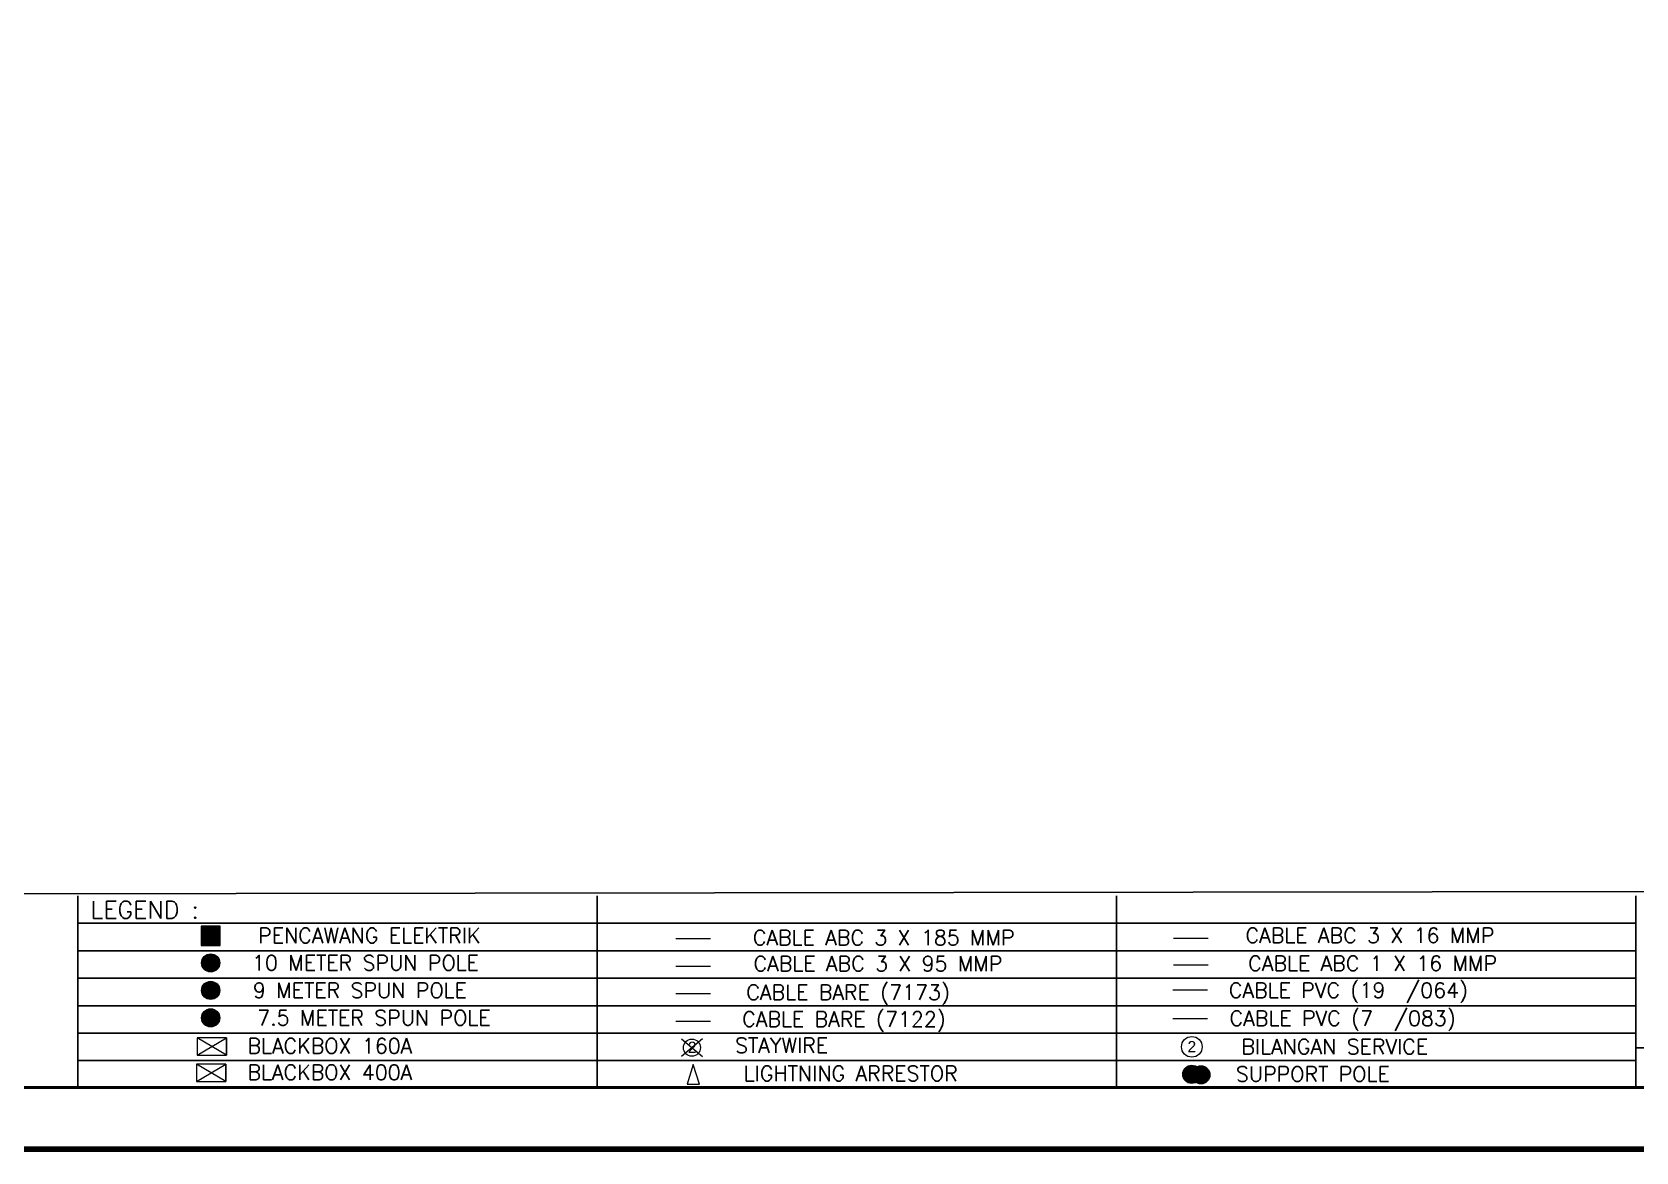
# Model space of a CAD drawing. Header units: inches. Extents: x -2907330 to 774627, y -12404360 to 10502691.
# Drawn here: x 11397 to 12166, y 375 to 912 of the extents above; entities that cross this region are included whole.
import ezdxf
from ezdxf.enums import TextEntityAlignment as Align

# ---------------------------------------------------------------- set-up
doc = ezdxf.new("R2010")
doc.units = ezdxf.units.IN
doc.header["$MEASUREMENT"] = 0
for name, color, linetype, lineweight in [('BARE 7122', 94, 'Continuous', 0), ('LIGHTNING ARRESTOR', 2, 'Continuous', 0), ('POLE NUMBER', 7, 'Continuous', 0), ('PVC 7083', 2, 'Continuous', 0), ('PVC 9064', 4, 'Continuous', 0), ('STAYWIRE', 7, 'Continuous', 0)]:
    doc.layers.add(name, color=color, linetype=linetype, lineweight=lineweight)
doc.styles.add('Simplex.shk', font='simplex.shx', dxfattribs={"height": 1.75})
doc.styles.add('style1', font='arial.ttf', dxfattribs={"height": 2})

msp = doc.modelspace()

# ---------------------------------------------------------------- hatches: boundary and pattern name
at = {"lineweight": 0}
h = msp.add_hatch(color=3, dxfattribs=at)
h.dxf.hatch_style = 1
h.paths.add_polyline_path([(11487.27, 483.12), (11478.24, 483.12), (11478.24, 473.84), (11487.27, 473.84)])
h = msp.add_hatch(color=6, dxfattribs=at)
h.dxf.hatch_style = 1
h.paths.add_polyline_path([(11487.08, 465.49, 1), (11478.39, 465.49, 1)])
h = msp.add_hatch(color=5, dxfattribs=at)
h.dxf.hatch_style = 1
h.paths.add_polyline_path([(11478.39, 452.3, 1), (11487.08, 452.3, 1)])
h = msp.add_hatch(color=1, dxfattribs=at)
h.dxf.hatch_style = 1
h.paths.add_polyline_path([(11478.39, 439.12, 1), (11487.08, 439.12, 1)])
h = msp.add_hatch(color=9, dxfattribs=at)
h.dxf.hatch_style = 1
h.paths.add_polyline_path([(11948.97, 412.02, 1), (11957.66, 412.02, 1)])
h = msp.add_hatch(color=5, dxfattribs=at)
h.dxf.hatch_style = 1
h.paths.add_polyline_path([(11953.31, 411.78, 1), (11962, 411.78, 1)])

# ---------------------------------------------------------------- linework, layer by layer
at = {"color": 7, "linetype": 'Continuous'}
for p, q in [((10774.4, 497.77), (12776.59, 500.66)), ((12166.32, 424.75), (12776.44, 424.75))]:
    msp.add_line(p, q, dxfattribs=at)
at = {"linetype": 'Continuous'}
for p, q in [((11419.08, 497.72), (11419.08, 405.41)), ((11668.16, 497.72), (11668.16, 405.41)), ((11917.24, 497.72), (11917.24, 405.41)), ((12166.32, 497.72), (12166.32, 405.44)), ((11419.08, 484.53), (11668.16, 484.53)), ((11668.16, 484.53), (11917.24, 484.53)), ((11917.24, 484.53), (12166.32, 484.53)), ((11419.08, 471.35), (11668.16, 471.35)), ((11668.16, 471.35), (11917.24, 471.35)), ((11917.24, 471.35), (11917.24, 405.41)), ((11917.24, 471.35), (12166.32, 471.35)), ((11419.08, 458.16), (11668.16, 458.16)), ((11668.16, 458.16), (11917.24, 458.16)), ((11917.24, 458.16), (12166.32, 458.16)), ((11419.08, 444.97), (11668.16, 444.97)), ((11668.16, 444.97), (11917.24, 444.97)), ((11917.24, 444.97), (12166.32, 444.97)), ((11419.08, 431.79), (11668.16, 431.79)), ((11668.16, 431.79), (11917.24, 431.79)), ((11917.24, 431.79), (12166.32, 431.79)), ((11419.08, 418.6), (11668.16, 418.6)), ((11668.16, 418.6), (11917.24, 418.6)), ((11917.24, 418.6), (12166.32, 418.6))]:
    msp.add_line(p, q, dxfattribs=at)
at = {"linetype": 'Continuous', "const_width": 2.7}
msp.add_lwpolyline([(12819.72, 2028.86), (10426.29, 2028.86), (10426.29, 376.14), (12819.72, 376.14)], close=True, dxfattribs=at)
for points in [[(10469.73, 2000.1), (12776.59, 2000.1), (12776.59, 405.99), (10469.73, 405.99)], [(10469.58, 1999.55), (12776.44, 1999.55), (12776.44, 405.44), (10469.58, 405.44)]]:
    msp.add_lwpolyline(points, close=True)
at = {"color": 5, "lineweight": 0}
msp.add_lwpolyline([(11478.24, 473.84), (11487.27, 473.84), (11487.27, 483.12), (11478.24, 483.12)], close=True, dxfattribs=at)
at = {"color": 1, "lineweight": 0}
for points in [[(11722.49, 477), (11705.81, 477)], [(11475.95, 408.61), (11490.08, 416.88), (11490.08, 408.61), (11475.95, 416.88)]]:
    msp.add_lwpolyline(points, dxfattribs=at)
at = {"color": 30, "lineweight": 0}
for points in [[(11961.14, 477.14), (11944.46, 477.14)], [(11476.19, 421.23), (11490.32, 429.5), (11490.32, 421.23), (11476.19, 429.5)]]:
    msp.add_lwpolyline(points, dxfattribs=at)
at = {"color": 5, "lineweight": 0}
msp.add_lwpolyline([(11722.49, 463.81), (11705.81, 463.81)], dxfattribs=at)
at = {"lineweight": 0}
msp.add_lwpolyline([(11961.14, 464.46), (11944.46, 464.46)], dxfattribs=at)
at = {"color": 6, "lineweight": 0}
msp.add_lwpolyline([(11722.49, 450.63), (11705.81, 450.63)], dxfattribs=at)
at = {"color": 30, "lineweight": 0}
msp.add_lwpolyline([(11490.32, 429.5), (11476.19, 429.5), (11476.19, 421.23), (11490.32, 421.23)], close=True, dxfattribs=at)
at = {"color": 1, "lineweight": 0}
msp.add_lwpolyline([(11490.08, 416.88), (11475.95, 416.88), (11475.95, 408.61), (11490.08, 408.61)], close=True, dxfattribs=at)
at = {"color": 0, "lineweight": 0}
msp.add_circle((11482.74, 465.49), 4.35, dxfattribs=at)
at = {"lineweight": 0}
for centre, radius in [((11482.74, 452.3), 4.35), ((11482.74, 439.12), 4.35), ((11953.32, 425.21), 4.96), ((11953.32, 412.02), 4.35), ((11957.66, 411.78), 4.35)]:
    msp.add_circle(centre, radius, dxfattribs=at)
at = {"layer": 'BARE 7122', "lineweight": 0}
msp.add_lwpolyline([(11722.49, 437.44), (11705.81, 437.44)], dxfattribs=at)
at = {"layer": 'LIGHTNING ARRESTOR', "lineweight": 0}
msp.add_lwpolyline([(11714.18, 416.72), (11711.2, 407.27), (11717.16, 407.27), (11714.18, 416.72)], dxfattribs=at)
at = {"layer": 'PVC 7083', "lineweight": 0}
msp.add_lwpolyline([(11960.83, 438.69), (11944.14, 438.69)], dxfattribs=at)
at = {"layer": 'PVC 9064', "lineweight": 0}
msp.add_lwpolyline([(11960.83, 452.39), (11944.14, 452.39)], dxfattribs=at)
at = {"layer": 'STAYWIRE', "lineweight": 0}
for p, q in [((11708.48, 429.13), (11718.64, 420.5)), ((11718.64, 429.13), (11708.48, 420.5))]:
    msp.add_line(p, q, dxfattribs=at)
msp.add_circle((11713.56, 424.82), 4.1, dxfattribs=at)

# ---------------------------------------------------------------- texts
at = {"style": 'Simplex.shk'}
msp.add_text('LEGEND :', height=8.347, dxfattribs=at).set_placement((11451.12, 491), align=Align.MIDDLE_CENTER)
at = {"lineweight": 0, "style": 'Simplex.shk'}
for s, height, p in [('PENCAWANG ELEKTRIK ', 7.2341, (11561.36, 478.64)), ('CABLE ABC 3 X 185 MMP ', 7.2341, (11808.04, 477.62)), ('CABLE ABC 3 X 16 MMP', 7.2341, (12038.77, 478.66)), ('10 METER SPUN POLE', 7.2341, (11557, 465.52)), ('CABLE ABC 3 X 95 MMP ', 7.2341, (11805.29, 465.12)), ('CABLE ABC 1 X 16 MMP ', 7.2341, (12042.56, 465.25)), ('9 METER SPUN POLE', 7.2341, (11554.33, 452.34)), ('CABLE BARE (7173) ', 7.2341, (11790.99, 451.39)), ('CABLE PVC (19  /064)', 7.2341, (12028.46, 452.38)), ('7.5 METER SPUN POLE ', 7.2341, (11563.53, 439.15)), ('CABLE BARE (7122)', 7.2341, (11786.51, 438.51)), ('CABLE PVC (7  /083)', 7.2341, (12025.71, 438.92)), ('BLACKBOX 160A', 7.2341, (11539.91, 425.68)), ('STAYWIRE', 7.234, (11756.57, 425.89)), ('BILANGAN SERVICE', 7.2341, (12021.88, 425.34)), ('BLACKBOX 400A', 7.2341, (11539.9, 412.98)), ('LIGHTNING ARRESTOR', 7.2341, (11789.71, 412.43)), ('SUPPORT POLE', 7.2341, (12011.37, 412.15))]:
    msp.add_text(s, height=height, dxfattribs=at).set_placement(p, align=Align.MIDDLE_CENTER)
at = {"layer": 'POLE NUMBER', "style": 'style1'}
for p in [(11711.62, 422.32), (11951.25, 422.62)]:
    msp.add_text('2', height=5.37, dxfattribs=at).set_placement(p)

doc.saveas('drawing.dxf')
